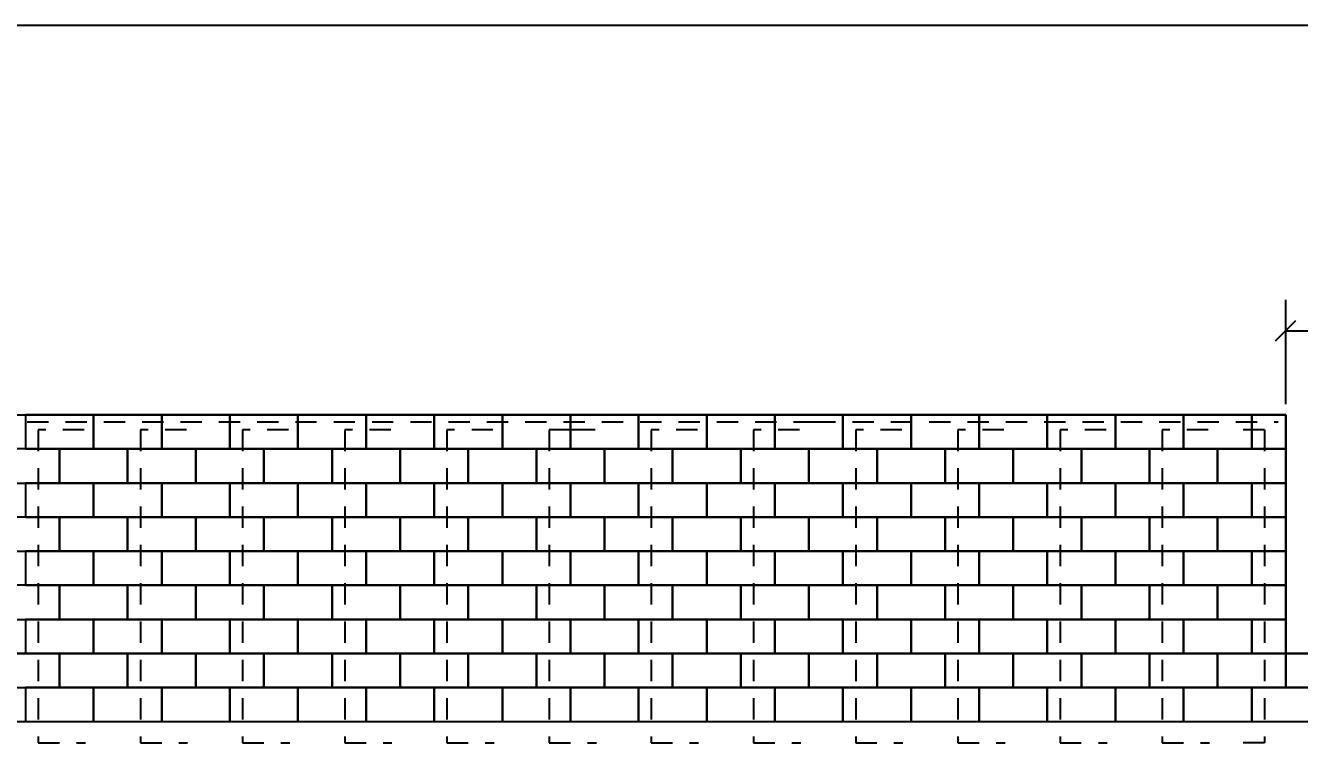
# Model space of a CAD drawing. Extents: x -52 to 126, y -84 to 6.
# Drawn here: x -23.12 to -15.64, y 0.95 to 5.22 of the extents above; entities that cross this region are included whole.
import ezdxf
from ezdxf.enums import TextEntityAlignment as Align

# ---------------------------------------------------------------- set-up
doc = ezdxf.new("R2010")
doc.units = 0
doc.header["$MEASUREMENT"] = 0
doc.linetypes.add('HIDDEN2', pattern=[0.1875, 0.125, -0.0625])
doc.layers.get('0').update_dxf_attribs({"linetype": 'CONTINUOUS'})
doc.layers.get('DEFPOINTS').update_dxf_attribs({"linetype": 'CONTINUOUS'})
for name, color, linetype in [('DIMENSIONES', 2, 'CONTINUOUS'), ('LADRILLO', 8, 'CONTINUOUS'), ('MARCO', 1, 'CONTINUOUS'), ('PAREDES', 7, 'CONTINUOUS'), ('PUERTAS', 6, 'CONTINUOUS'), ('REFUERZO', 3, 'CONTINUOUS'), ('TERRENO', 3, 'CONTINUOUS')]:
    doc.layers.add(name, color=color, linetype=linetype)
doc.styles.add('CITYBLUEPRINT', font='CIBT____.PFB', dxfattribs={"height": 0.2})
doc.dimstyles.get("Standard").update_dxf_attribs({"dimtxt": 0.18, "dimasz": 0.18, "dimexe": 0.18, "dimexo": 0.0625, "dimgap": 0.09, "dimtad": 0, "dimtih": 1, "dimtoh": 1, "dimzin": 0, "dimtxsty": 'CITYBLUEPRINT', "dimcen": 0.09, "dimazin": 3, "dimtfac": 1, "dimtofl": 0, "dimtmove": 0, "dimatfit": 3, "dimtolj": 1, "dimtzin": 0})

# ---------------------------------------------------------------- blocks, each defined once
blk = doc.blocks.new('*D54')
at = {"color": 0, "linetype": 'BYBLOCK'}
for p, q in [((-15.7226, 2.9995), (-15.7226, 3.6112)), ((-14.7226, 2.9995), (-14.7226, 3.6112)), ((-15.7826, 3.3712), (-15.6626, 3.4912)), ((-14.7826, 3.3712), (-14.6626, 3.4912)), ((-15.7226, 3.4312), (-15.4292, 3.4312)), ((-14.7226, 3.4312), (-15.0159, 3.4312))]:
    blk.add_line(p, q, dxfattribs=at)
at = {"layer": 'DEFPOINTS', "color": 0, "linetype": 'BYBLOCK'}
for p in [(-14.7226, 3.4312), (-15.7226, 2.937), (-14.7226, 2.937)]:
    blk.add_point(p, dxfattribs=at)
at = {"color": 0, "linetype": 'BYBLOCK'}
blk.add_text('1.00', height=0.1, dxfattribs=at).set_placement((-15.2226, 3.4312), align=Align.MIDDLE_CENTER)

msp = doc.modelspace()

# ---------------------------------------------------------------- linework, layer by layer
at = {"layer": 'LADRILLO'}
for points in [[(-22.7226, 2.737), (-22.7226, 2.937), (-23.1226, 2.937), (-23.1226, 2.737)], [(-22.3226, 2.737), (-22.3226, 2.937), (-22.7226, 2.937), (-22.7226, 2.737)], [(-21.9226, 2.737), (-21.9226, 2.937), (-22.3226, 2.937), (-22.3226, 2.737)], [(-21.5226, 2.737), (-21.5226, 2.937), (-21.9226, 2.937), (-21.9226, 2.737)], [(-21.1226, 2.737), (-21.1226, 2.937), (-21.5226, 2.937), (-21.5226, 2.737)], [(-20.7226, 2.737), (-20.7226, 2.937), (-21.1226, 2.937), (-21.1226, 2.737)], [(-20.3226, 2.737), (-20.3226, 2.937), (-20.7226, 2.937), (-20.7226, 2.737)], [(-19.9226, 2.737), (-19.9226, 2.937), (-20.3226, 2.937), (-20.3226, 2.737)], [(-19.5226, 2.737), (-19.5226, 2.937), (-19.9226, 2.937), (-19.9226, 2.737)], [(-19.1226, 2.737), (-19.1226, 2.937), (-19.5226, 2.937), (-19.5226, 2.737)], [(-18.7226, 2.737), (-18.7226, 2.937), (-19.1226, 2.937), (-19.1226, 2.737)], [(-18.3226, 2.737), (-18.3226, 2.937), (-18.7226, 2.937), (-18.7226, 2.737)], [(-17.9226, 2.737), (-17.9226, 2.937), (-18.3226, 2.937), (-18.3226, 2.737)], [(-17.5226, 2.737), (-17.5226, 2.937), (-17.9226, 2.937), (-17.9226, 2.737)], [(-17.1226, 2.737), (-17.1226, 2.937), (-17.5226, 2.937), (-17.5226, 2.737)], [(-16.7226, 2.737), (-16.7226, 2.937), (-17.1226, 2.937), (-17.1226, 2.737)], [(-16.3226, 2.737), (-16.3226, 2.937), (-16.7226, 2.937), (-16.7226, 2.737)], [(-15.9226, 2.737), (-15.9226, 2.937), (-16.3226, 2.937), (-16.3226, 2.737)], [(-22.9226, 2.537), (-22.9226, 2.737), (-23.3226, 2.737), (-23.3226, 2.537)], [(-22.5226, 2.537), (-22.5226, 2.737), (-22.9226, 2.737), (-22.9226, 2.537)], [(-22.1226, 2.537), (-22.1226, 2.737), (-22.5226, 2.737), (-22.5226, 2.537)], [(-21.7226, 2.537), (-21.7226, 2.737), (-22.1226, 2.737), (-22.1226, 2.537)], [(-21.3226, 2.537), (-21.3226, 2.737), (-21.7226, 2.737), (-21.7226, 2.537)], [(-20.9226, 2.537), (-20.9226, 2.737), (-21.3226, 2.737), (-21.3226, 2.537)], [(-20.5226, 2.537), (-20.5226, 2.737), (-20.9226, 2.737), (-20.9226, 2.537)], [(-20.1226, 2.537), (-20.1226, 2.737), (-20.5226, 2.737), (-20.5226, 2.537)], [(-19.7226, 2.537), (-19.7226, 2.737), (-20.1226, 2.737), (-20.1226, 2.537)], [(-19.3226, 2.537), (-19.3226, 2.737), (-19.7226, 2.737), (-19.7226, 2.537)], [(-18.9226, 2.537), (-18.9226, 2.737), (-19.3226, 2.737), (-19.3226, 2.537)], [(-18.5226, 2.537), (-18.5226, 2.737), (-18.9226, 2.737), (-18.9226, 2.537)], [(-18.1226, 2.537), (-18.1226, 2.737), (-18.5226, 2.737), (-18.5226, 2.537)], [(-17.7226, 2.537), (-17.7226, 2.737), (-18.1226, 2.737), (-18.1226, 2.537)], [(-17.3226, 2.537), (-17.3226, 2.737), (-17.7226, 2.737), (-17.7226, 2.537)], [(-16.9226, 2.537), (-16.9226, 2.737), (-17.3226, 2.737), (-17.3226, 2.537)], [(-16.5226, 2.537), (-16.5226, 2.737), (-16.9226, 2.737), (-16.9226, 2.537)], [(-16.1226, 2.537), (-16.1226, 2.737), (-16.5226, 2.737), (-16.5226, 2.537)], [(-15.7226, 2.537), (-15.7226, 2.737), (-16.1226, 2.737), (-16.1226, 2.537)], [(-22.7226, 2.337), (-22.7226, 2.537), (-23.1226, 2.537), (-23.1226, 2.337)], [(-22.3226, 2.337), (-22.3226, 2.537), (-22.7226, 2.537), (-22.7226, 2.337)], [(-21.9226, 2.337), (-21.9226, 2.537), (-22.3226, 2.537), (-22.3226, 2.337)], [(-21.5226, 2.337), (-21.5226, 2.537), (-21.9226, 2.537), (-21.9226, 2.337)], [(-21.1226, 2.337), (-21.1226, 2.537), (-21.5226, 2.537), (-21.5226, 2.337)], [(-20.7226, 2.337), (-20.7226, 2.537), (-21.1226, 2.537), (-21.1226, 2.337)], [(-20.3226, 2.337), (-20.3226, 2.537), (-20.7226, 2.537), (-20.7226, 2.337)], [(-19.9226, 2.337), (-19.9226, 2.537), (-20.3226, 2.537), (-20.3226, 2.337)], [(-19.5226, 2.337), (-19.5226, 2.537), (-19.9226, 2.537), (-19.9226, 2.337)], [(-19.1226, 2.337), (-19.1226, 2.537), (-19.5226, 2.537), (-19.5226, 2.337)], [(-18.7226, 2.337), (-18.7226, 2.537), (-19.1226, 2.537), (-19.1226, 2.337)], [(-18.3226, 2.337), (-18.3226, 2.537), (-18.7226, 2.537), (-18.7226, 2.337)], [(-17.9226, 2.337), (-17.9226, 2.537), (-18.3226, 2.537), (-18.3226, 2.337)], [(-17.5226, 2.337), (-17.5226, 2.537), (-17.9226, 2.537), (-17.9226, 2.337)], [(-17.1226, 2.337), (-17.1226, 2.537), (-17.5226, 2.537), (-17.5226, 2.337)], [(-16.7226, 2.337), (-16.7226, 2.537), (-17.1226, 2.537), (-17.1226, 2.337)], [(-16.3226, 2.337), (-16.3226, 2.537), (-16.7226, 2.537), (-16.7226, 2.337)], [(-15.9226, 2.337), (-15.9226, 2.537), (-16.3226, 2.537), (-16.3226, 2.337)], [(-22.9226, 2.137), (-22.9226, 2.337), (-23.3226, 2.337), (-23.3226, 2.137)], [(-22.5226, 2.137), (-22.5226, 2.337), (-22.9226, 2.337), (-22.9226, 2.137)], [(-22.1226, 2.137), (-22.1226, 2.337), (-22.5226, 2.337), (-22.5226, 2.137)], [(-21.7226, 2.137), (-21.7226, 2.337), (-22.1226, 2.337), (-22.1226, 2.137)], [(-21.3226, 2.137), (-21.3226, 2.337), (-21.7226, 2.337), (-21.7226, 2.137)], [(-20.9226, 2.137), (-20.9226, 2.337), (-21.3226, 2.337), (-21.3226, 2.137)], [(-20.5226, 2.137), (-20.5226, 2.337), (-20.9226, 2.337), (-20.9226, 2.137)], [(-20.1226, 2.137), (-20.1226, 2.337), (-20.5226, 2.337), (-20.5226, 2.137)], [(-19.7226, 2.137), (-19.7226, 2.337), (-20.1226, 2.337), (-20.1226, 2.137)], [(-19.3226, 2.137), (-19.3226, 2.337), (-19.7226, 2.337), (-19.7226, 2.137)], [(-18.9226, 2.137), (-18.9226, 2.337), (-19.3226, 2.337), (-19.3226, 2.137)], [(-18.5226, 2.137), (-18.5226, 2.337), (-18.9226, 2.337), (-18.9226, 2.137)], [(-18.1226, 2.137), (-18.1226, 2.337), (-18.5226, 2.337), (-18.5226, 2.137)], [(-17.7226, 2.137), (-17.7226, 2.337), (-18.1226, 2.337), (-18.1226, 2.137)], [(-17.3226, 2.137), (-17.3226, 2.337), (-17.7226, 2.337), (-17.7226, 2.137)], [(-16.9226, 2.137), (-16.9226, 2.337), (-17.3226, 2.337), (-17.3226, 2.137)], [(-16.5226, 2.137), (-16.5226, 2.337), (-16.9226, 2.337), (-16.9226, 2.137)], [(-16.1226, 2.137), (-16.1226, 2.337), (-16.5226, 2.337), (-16.5226, 2.137)], [(-15.7226, 2.137), (-15.7226, 2.337), (-16.1226, 2.337), (-16.1226, 2.137)], [(-22.7226, 1.937), (-22.7226, 2.137), (-23.1226, 2.137), (-23.1226, 1.937)], [(-22.3226, 1.937), (-22.3226, 2.137), (-22.7226, 2.137), (-22.7226, 1.937)], [(-21.9226, 1.937), (-21.9226, 2.137), (-22.3226, 2.137), (-22.3226, 1.937)], [(-21.5226, 1.937), (-21.5226, 2.137), (-21.9226, 2.137), (-21.9226, 1.937)], [(-21.1226, 1.937), (-21.1226, 2.137), (-21.5226, 2.137), (-21.5226, 1.937)], [(-20.7226, 1.937), (-20.7226, 2.137), (-21.1226, 2.137), (-21.1226, 1.937)], [(-20.3226, 1.937), (-20.3226, 2.137), (-20.7226, 2.137), (-20.7226, 1.937)], [(-19.9226, 1.937), (-19.9226, 2.137), (-20.3226, 2.137), (-20.3226, 1.937)], [(-19.5226, 1.937), (-19.5226, 2.137), (-19.9226, 2.137), (-19.9226, 1.937)], [(-19.1226, 1.937), (-19.1226, 2.137), (-19.5226, 2.137), (-19.5226, 1.937)], [(-18.7226, 1.937), (-18.7226, 2.137), (-19.1226, 2.137), (-19.1226, 1.937)], [(-18.3226, 1.937), (-18.3226, 2.137), (-18.7226, 2.137), (-18.7226, 1.937)], [(-17.9226, 1.937), (-17.9226, 2.137), (-18.3226, 2.137), (-18.3226, 1.937)], [(-17.5226, 1.937), (-17.5226, 2.137), (-17.9226, 2.137), (-17.9226, 1.937)], [(-17.1226, 1.937), (-17.1226, 2.137), (-17.5226, 2.137), (-17.5226, 1.937)], [(-16.7226, 1.937), (-16.7226, 2.137), (-17.1226, 2.137), (-17.1226, 1.937)], [(-16.3226, 1.937), (-16.3226, 2.137), (-16.7226, 2.137), (-16.7226, 1.937)], [(-15.9226, 1.937), (-15.9226, 2.137), (-16.3226, 2.137), (-16.3226, 1.937)], [(-22.9226, 1.737), (-22.9226, 1.937), (-23.3226, 1.937), (-23.3226, 1.737)], [(-22.5226, 1.737), (-22.5226, 1.937), (-22.9226, 1.937), (-22.9226, 1.737)], [(-22.1226, 1.737), (-22.1226, 1.937), (-22.5226, 1.937), (-22.5226, 1.737)], [(-21.7226, 1.737), (-21.7226, 1.937), (-22.1226, 1.937), (-22.1226, 1.737)], [(-21.3226, 1.737), (-21.3226, 1.937), (-21.7226, 1.937), (-21.7226, 1.737)], [(-20.9226, 1.737), (-20.9226, 1.937), (-21.3226, 1.937), (-21.3226, 1.737)], [(-20.5226, 1.737), (-20.5226, 1.937), (-20.9226, 1.937), (-20.9226, 1.737)], [(-20.1226, 1.737), (-20.1226, 1.937), (-20.5226, 1.937), (-20.5226, 1.737)], [(-19.7226, 1.737), (-19.7226, 1.937), (-20.1226, 1.937), (-20.1226, 1.737)], [(-19.3226, 1.737), (-19.3226, 1.937), (-19.7226, 1.937), (-19.7226, 1.737)], [(-18.9226, 1.737), (-18.9226, 1.937), (-19.3226, 1.937), (-19.3226, 1.737)], [(-18.5226, 1.737), (-18.5226, 1.937), (-18.9226, 1.937), (-18.9226, 1.737)], [(-18.1226, 1.737), (-18.1226, 1.937), (-18.5226, 1.937), (-18.5226, 1.737)], [(-17.7226, 1.737), (-17.7226, 1.937), (-18.1226, 1.937), (-18.1226, 1.737)], [(-17.3226, 1.737), (-17.3226, 1.937), (-17.7226, 1.937), (-17.7226, 1.737)], [(-16.9226, 1.737), (-16.9226, 1.937), (-17.3226, 1.937), (-17.3226, 1.737)], [(-16.5226, 1.737), (-16.5226, 1.937), (-16.9226, 1.937), (-16.9226, 1.737)], [(-16.1226, 1.737), (-16.1226, 1.937), (-16.5226, 1.937), (-16.5226, 1.737)], [(-15.7226, 1.737), (-15.7226, 1.937), (-16.1226, 1.937), (-16.1226, 1.737)], [(-22.7226, 1.537), (-22.7226, 1.737), (-23.1226, 1.737), (-23.1226, 1.537)], [(-22.3226, 1.537), (-22.3226, 1.737), (-22.7226, 1.737), (-22.7226, 1.537)], [(-21.9226, 1.537), (-21.9226, 1.737), (-22.3226, 1.737), (-22.3226, 1.537)], [(-21.5226, 1.537), (-21.5226, 1.737), (-21.9226, 1.737), (-21.9226, 1.537)], [(-21.1226, 1.537), (-21.1226, 1.737), (-21.5226, 1.737), (-21.5226, 1.537)], [(-20.7226, 1.537), (-20.7226, 1.737), (-21.1226, 1.737), (-21.1226, 1.537)], [(-20.3226, 1.537), (-20.3226, 1.737), (-20.7226, 1.737), (-20.7226, 1.537)], [(-19.9226, 1.537), (-19.9226, 1.737), (-20.3226, 1.737), (-20.3226, 1.537)], [(-19.5226, 1.537), (-19.5226, 1.737), (-19.9226, 1.737), (-19.9226, 1.537)], [(-19.1226, 1.537), (-19.1226, 1.737), (-19.5226, 1.737), (-19.5226, 1.537)], [(-18.7226, 1.537), (-18.7226, 1.737), (-19.1226, 1.737), (-19.1226, 1.537)], [(-18.3226, 1.537), (-18.3226, 1.737), (-18.7226, 1.737), (-18.7226, 1.537)], [(-17.9226, 1.537), (-17.9226, 1.737), (-18.3226, 1.737), (-18.3226, 1.537)], [(-17.5226, 1.537), (-17.5226, 1.737), (-17.9226, 1.737), (-17.9226, 1.537)], [(-17.1226, 1.537), (-17.1226, 1.737), (-17.5226, 1.737), (-17.5226, 1.537)], [(-16.7226, 1.537), (-16.7226, 1.737), (-17.1226, 1.737), (-17.1226, 1.537)], [(-16.3226, 1.537), (-16.3226, 1.737), (-16.7226, 1.737), (-16.7226, 1.537)], [(-15.9226, 1.537), (-15.9226, 1.737), (-16.3226, 1.737), (-16.3226, 1.537)], [(-22.9226, 1.337), (-22.9226, 1.537), (-23.3226, 1.537), (-23.3226, 1.337)], [(-22.5226, 1.337), (-22.5226, 1.537), (-22.9226, 1.537), (-22.9226, 1.337)], [(-22.1226, 1.337), (-22.1226, 1.537), (-22.5226, 1.537), (-22.5226, 1.337)], [(-21.7226, 1.337), (-21.7226, 1.537), (-22.1226, 1.537), (-22.1226, 1.337)], [(-21.3226, 1.337), (-21.3226, 1.537), (-21.7226, 1.537), (-21.7226, 1.337)], [(-20.9226, 1.337), (-20.9226, 1.537), (-21.3226, 1.537), (-21.3226, 1.337)], [(-20.5226, 1.337), (-20.5226, 1.537), (-20.9226, 1.537), (-20.9226, 1.337)], [(-20.1226, 1.337), (-20.1226, 1.537), (-20.5226, 1.537), (-20.5226, 1.337)], [(-19.7226, 1.337), (-19.7226, 1.537), (-20.1226, 1.537), (-20.1226, 1.337)], [(-19.3226, 1.337), (-19.3226, 1.537), (-19.7226, 1.537), (-19.7226, 1.337)], [(-18.9226, 1.337), (-18.9226, 1.537), (-19.3226, 1.537), (-19.3226, 1.337)], [(-18.5226, 1.337), (-18.5226, 1.537), (-18.9226, 1.537), (-18.9226, 1.337)], [(-18.1226, 1.337), (-18.1226, 1.537), (-18.5226, 1.537), (-18.5226, 1.337)], [(-17.7226, 1.337), (-17.7226, 1.537), (-18.1226, 1.537), (-18.1226, 1.337)], [(-17.3226, 1.337), (-17.3226, 1.537), (-17.7226, 1.537), (-17.7226, 1.337)], [(-16.9226, 1.337), (-16.9226, 1.537), (-17.3226, 1.537), (-17.3226, 1.337)], [(-16.5226, 1.337), (-16.5226, 1.537), (-16.9226, 1.537), (-16.9226, 1.337)], [(-16.1226, 1.337), (-16.1226, 1.537), (-16.5226, 1.537), (-16.5226, 1.337)], [(-15.7226, 1.337), (-15.7226, 1.537), (-16.1226, 1.537), (-16.1226, 1.337)], [(-15.3226, 1.337), (-15.3226, 1.537), (-15.7226, 1.537), (-15.7226, 1.337)], [(-22.7226, 1.137), (-22.7226, 1.337), (-23.1226, 1.337), (-23.1226, 1.137)], [(-22.3226, 1.137), (-22.3226, 1.337), (-22.7226, 1.337), (-22.7226, 1.137)], [(-21.9226, 1.137), (-21.9226, 1.337), (-22.3226, 1.337), (-22.3226, 1.137)], [(-21.5226, 1.137), (-21.5226, 1.337), (-21.9226, 1.337), (-21.9226, 1.137)], [(-21.1226, 1.137), (-21.1226, 1.337), (-21.5226, 1.337), (-21.5226, 1.137)], [(-20.7226, 1.137), (-20.7226, 1.337), (-21.1226, 1.337), (-21.1226, 1.137)], [(-20.3226, 1.137), (-20.3226, 1.337), (-20.7226, 1.337), (-20.7226, 1.137)], [(-19.9226, 1.137), (-19.9226, 1.337), (-20.3226, 1.337), (-20.3226, 1.137)], [(-19.5226, 1.137), (-19.5226, 1.337), (-19.9226, 1.337), (-19.9226, 1.137)], [(-19.1226, 1.137), (-19.1226, 1.337), (-19.5226, 1.337), (-19.5226, 1.137)], [(-18.7226, 1.137), (-18.7226, 1.337), (-19.1226, 1.337), (-19.1226, 1.137)], [(-18.3226, 1.137), (-18.3226, 1.337), (-18.7226, 1.337), (-18.7226, 1.137)], [(-17.9226, 1.137), (-17.9226, 1.337), (-18.3226, 1.337), (-18.3226, 1.137)], [(-17.5226, 1.137), (-17.5226, 1.337), (-17.9226, 1.337), (-17.9226, 1.137)], [(-17.1226, 1.137), (-17.1226, 1.337), (-17.5226, 1.337), (-17.5226, 1.137)], [(-16.7226, 1.137), (-16.7226, 1.337), (-17.1226, 1.337), (-17.1226, 1.137)], [(-16.3226, 1.137), (-16.3226, 1.337), (-16.7226, 1.337), (-16.7226, 1.137)], [(-15.9226, 1.137), (-15.9226, 1.337), (-16.3226, 1.337), (-16.3226, 1.137)], [(-15.5226, 1.137), (-15.5226, 1.337), (-15.9226, 1.337), (-15.9226, 1.137)]]:
    msp.add_lwpolyline(points, close=True, dxfattribs=at)
for points in [[(-15.7226, 2.937), (-15.9226, 2.937), (-15.9226, 2.737), (-15.7226, 2.737)], [(-15.7226, 2.737), (-15.7226, 2.537)], [(-15.7226, 2.537), (-15.9226, 2.537), (-15.9226, 2.337), (-15.7226, 2.337)], [(-15.7226, 2.337), (-15.7226, 2.137)], [(-15.7226, 2.137), (-15.9226, 2.137), (-15.9226, 1.937), (-15.7226, 1.937)], [(-15.7226, 1.937), (-15.7226, 1.737)], [(-15.7226, 1.737), (-15.9226, 1.737), (-15.9226, 1.537), (-15.7226, 1.537)], [(-15.7226, 1.537), (-15.7226, 1.337), (-15.3226, 1.337)]]:
    msp.add_lwpolyline(points, dxfattribs=at)
at = {"layer": 'MARCO'}
msp.add_lwpolyline([(-30.1902, 5.222), (-30.1902, -3.3685), (-8.0347, -3.3685), (-8.0347, 5.222)], close=True, dxfattribs=at)
at = {"layer": 'PAREDES'}
for p, q in [((-26.7226, 2.937), (-18.3226, 2.937)), ((-18.3226, 2.937), (-15.7226, 2.937)), ((-15.7226, 1.537), (-15.7226, 2.937)), ((-26.7226, 1.537), (-15.7226, 1.537)), ((-15.7226, 1.537), (-14.7226, 1.537))]:
    msp.add_line(p, q, dxfattribs=at)
msp.add_lwpolyline([(-26.7226, 2.937), (-26.7226, 1.537), (-26.7226, 1.137), (-11.5226, 1.137)], dxfattribs=at)
at = {"layer": 'PUERTAS'}
msp.add_line((-15.7226, 2.937), (-15.7226, 1.537), dxfattribs=at)
at = {"layer": 'REFUERZO', "linetype": 'HIDDEN2'}
for p, q in [((-24.0128, 2.8957), (-18.491, 2.8957)), ((-22.7775, 2.8494), (-23.0479, 2.8494)), ((-23.0479, 2.8494), (-23.0479, 1.0128)), ((-22.1775, 2.8494), (-22.4479, 2.8494)), ((-22.4479, 2.8494), (-22.4479, 1.0128)), ((-21.5775, 2.8494), (-21.8479, 2.8494)), ((-21.8479, 2.8494), (-21.8479, 1.0128)), ((-20.9775, 2.8494), (-21.2479, 2.8494)), ((-21.2479, 2.8494), (-21.2479, 1.0128)), ((-20.3775, 2.8494), (-20.6479, 2.8494)), ((-20.6479, 2.8494), (-20.6479, 1.0128)), ((-20.0479, 2.8494), (-20.0479, 1.0128)), ((-19.1775, 2.8494), (-19.4479, 2.8494)), ((-19.4479, 2.8494), (-19.4479, 1.0128)), ((-18.5775, 2.8494), (-18.8479, 2.8494)), ((-18.8479, 2.8494), (-18.8479, 1.0128)), ((-18.491, 2.8957), (-15.7671, 2.8957)), ((-17.9775, 2.8494), (-18.2479, 2.8494)), ((-18.2479, 2.8494), (-18.2479, 1.0128)), ((-17.3775, 2.8494), (-17.6479, 2.8494)), ((-17.6479, 2.8494), (-17.6479, 1.0128)), ((-16.7775, 2.8494), (-17.0479, 2.8494)), ((-17.0479, 2.8494), (-17.0479, 1.0128)), ((-16.1775, 2.8494), (-16.4479, 2.8494)), ((-16.4479, 2.8494), (-16.4479, 1.0128)), ((-15.8479, 2.8494), (-16.0037, 2.8494)), ((-15.8479, 2.8494), (-15.8479, 1.0128)), ((-23.0479, 1.0128), (-22.7705, 1.0128)), ((-22.4479, 1.0128), (-22.1705, 1.0128)), ((-21.8479, 1.0128), (-21.5705, 1.0128)), ((-21.2479, 1.0128), (-20.9705, 1.0128)), ((-20.6479, 1.0128), (-20.3705, 1.0128)), ((-20.0479, 1.0128), (-19.7705, 1.0128)), ((-19.4479, 1.0128), (-19.1705, 1.0128)), ((-18.8479, 1.0128), (-18.5705, 1.0128)), ((-18.2479, 1.0128), (-17.9705, 1.0128)), ((-17.6479, 1.0128), (-17.3705, 1.0128)), ((-17.0479, 1.0128), (-16.7705, 1.0128)), ((-16.4479, 1.0128), (-16.1705, 1.0128)), ((-15.8479, 1.0128), (-16.0212, 1.0128))]:
    msp.add_line(p, q, dxfattribs=at)
at = {"layer": 'REFUERZO'}
msp.add_line((-19.7775, 2.8494), (-20.0479, 2.8494), dxfattribs=at)
at = {"layer": 'TERRENO'}
for q in [(-27.7806, 1.537), (-10.0341, 1.537)]:
    msp.add_line((-15.7226, 1.537), q, dxfattribs=at)

# ---------------------------------------------------------------- dimensions: what is measured, and where the dimension line sits
at = {"layer": 'DIMENSIONES'}
dim = msp.add_linear_dim(base=(-14.7226, 3.4312), p1=(-15.7226, 2.937), p2=(-14.7226, 2.937), dimstyle='Standard', dxfattribs=at)
dim.commit()
dim.dimension.update_dxf_attribs({"geometry": '*D54', "text_midpoint": (-15.2226, 3.4312)})

doc.saveas('drawing.dxf')
